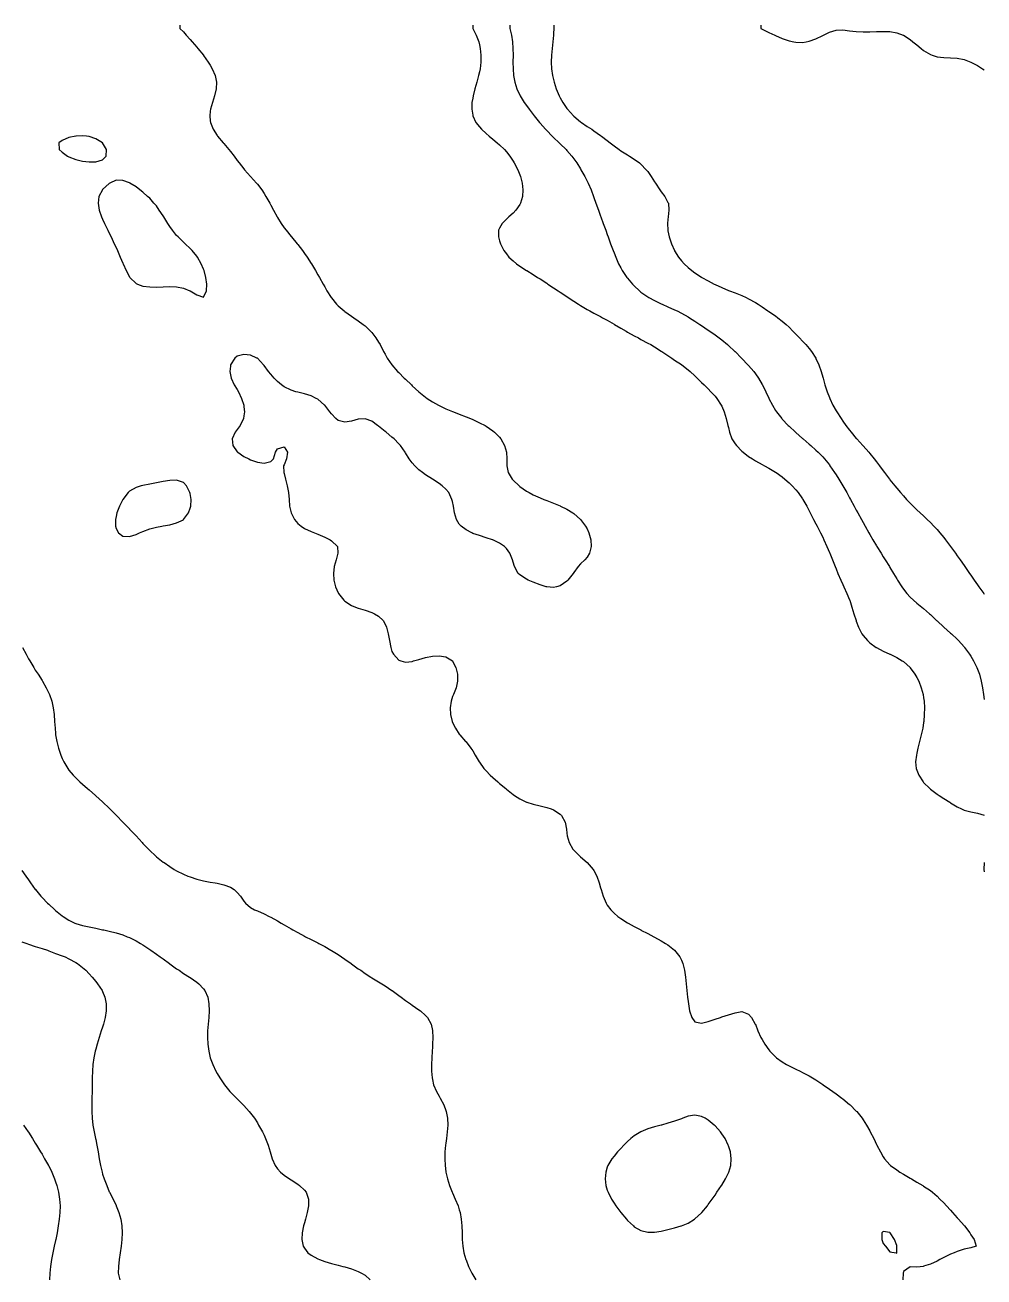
# Model space of a CAD drawing. Header units: inches. Extents: x 2679276 to 2679656, y 1246784 to 1247152.
# Drawn here: x 2679395.5 to 2679466.7, y 1247059 to 1247152 of the extents above; entities that cross this region are included whole.
import ezdxf

# ---------------------------------------------------------------- set-up
doc = ezdxf.new("R2010")
doc.units = ezdxf.units.IN
doc.header["$MEASUREMENT"] = 0
for name, color, linetype in [('436', 7, 'Continuous'), ('437', 7, 'Continuous'), ('438', 7, 'Continuous'), ('439', 7, 'Continuous'), ('440', 7, 'Continuous'), ('441', 7, 'Continuous'), ('442', 7, 'Continuous'), ('443', 7, 'Continuous'), ('444', 7, 'Continuous')]:
    doc.layers.add(name, color=color, linetype=linetype)

msp = doc.modelspace()

# ---------------------------------------------------------------- linework, layer by layer
at = {"layer": '436', "elevation": 436}
msp.add_lwpolyline([(2679450.144, 1247152), (2679450.144, 1247151.75), (2679450.25, 1247151.696), (2679450.75, 1247151.457), (2679451.207, 1247151.25), (2679451.25, 1247151.229), (2679451.75, 1247151.009), (2679452.25, 1247150.831), (2679452.615, 1247150.75), (2679452.75, 1247150.718), (2679453.25, 1247150.702), (2679453.522, 1247150.75), (2679453.75, 1247150.795), (2679454.25, 1247150.981), (2679454.75, 1247151.226), (2679454.812, 1247151.25), (2679455.25, 1247151.475), (2679455.75, 1247151.613), (2679456.25, 1247151.633), (2679456.75, 1247151.573), (2679457.25, 1247151.511), (2679457.75, 1247151.489), (2679458.25, 1247151.496), (2679458.75, 1247151.514), (2679459.25, 1247151.526), (2679459.75, 1247151.509), (2679460.25, 1247151.43), (2679460.727, 1247151.25), (2679460.75, 1247151.242), (2679461.25, 1247150.935), (2679461.452, 1247150.75), (2679461.75, 1247150.518), (2679462.061, 1247150.25), (2679462.25, 1247150.111), (2679462.75, 1247149.799), (2679462.883, 1247149.75), (2679463.25, 1247149.634), (2679463.75, 1247149.585), (2679464.25, 1247149.575), (2679464.75, 1247149.542), (2679465.25, 1247149.439), (2679465.75, 1247149.253), (2679465.756, 1247149.25), (2679466.25, 1247148.986), (2679466.613, 1247148.75), (2679466.75, 1247148.667)], dxfattribs=at)
at = {"layer": '437', "elevation": 437}
msp.add_lwpolyline([(2679434.768, 1247152), (2679434.768, 1247151.75), (2679434.75, 1247151.369), (2679434.745, 1247151.25), (2679434.7, 1247150.75), (2679434.646, 1247150.25), (2679434.603, 1247149.75), (2679434.585, 1247149.25), (2679434.609, 1247148.75), (2679434.679, 1247148.25), (2679434.75, 1247147.944), (2679434.795, 1247147.75), (2679434.959, 1247147.25), (2679435.171, 1247146.75), (2679435.25, 1247146.601), (2679435.446, 1247146.25), (2679435.75, 1247145.8), (2679435.787, 1247145.75), (2679436.231, 1247145.25), (2679436.25, 1247145.232), (2679436.75, 1247144.809), (2679436.833, 1247144.75), (2679437.25, 1247144.465), (2679437.59, 1247144.25), (2679437.75, 1247144.142), (2679438.25, 1247143.802), (2679438.324, 1247143.75), (2679438.75, 1247143.42), (2679438.966, 1247143.25), (2679439.25, 1247143.024), (2679439.625, 1247142.75), (2679439.75, 1247142.663), (2679440.25, 1247142.348), (2679440.409, 1247142.25), (2679440.75, 1247142.031), (2679441.138, 1247141.75), (2679441.25, 1247141.651), (2679441.645, 1247141.25), (2679441.75, 1247141.106), (2679442.008, 1247140.75), (2679442.25, 1247140.346), (2679442.319, 1247140.25), (2679442.656, 1247139.75), (2679442.75, 1247139.596), (2679443.032, 1247139.25), (2679443.25, 1247138.81), (2679443.284, 1247138.75), (2679443.331, 1247138.25), (2679443.272, 1247137.75), (2679443.25, 1247137.547), (2679443.224, 1247137.25), (2679443.243, 1247136.75), (2679443.25, 1247136.712), (2679443.342, 1247136.25), (2679443.506, 1247135.75), (2679443.73, 1247135.25), (2679443.75, 1247135.215), (2679444.04, 1247134.75), (2679444.25, 1247134.487), (2679444.458, 1247134.25), (2679444.75, 1247133.983), (2679445.031, 1247133.75), (2679445.25, 1247133.596), (2679445.75, 1247133.265), (2679445.775, 1247133.25), (2679446.25, 1247132.983), (2679446.68, 1247132.75), (2679446.75, 1247132.714), (2679447.25, 1247132.486), (2679447.75, 1247132.276), (2679447.817, 1247132.25), (2679448.25, 1247132.089), (2679448.75, 1247131.894), (2679449.068, 1247131.75), (2679449.25, 1247131.664), (2679449.75, 1247131.381), (2679449.949, 1247131.25), (2679450.25, 1247131.054), (2679450.687, 1247130.75), (2679450.75, 1247130.709), (2679451.25, 1247130.377), (2679451.423, 1247130.25), (2679451.75, 1247130.003), (2679452.038, 1247129.75), (2679452.25, 1247129.55), (2679452.541, 1247129.25), (2679452.75, 1247129.028), (2679453.016, 1247128.75), (2679453.25, 1247128.507), (2679453.496, 1247128.25), (2679453.75, 1247127.959), (2679453.916, 1247127.75), (2679454.232, 1247127.25), (2679454.25, 1247127.214), (2679454.459, 1247126.75), (2679454.628, 1247126.25), (2679454.75, 1247125.839), (2679454.775, 1247125.75), (2679454.918, 1247125.25), (2679455.079, 1247124.75), (2679455.25, 1247124.313), (2679455.274, 1247124.25), (2679455.508, 1247123.75), (2679455.75, 1247123.319), (2679455.79, 1247123.25), (2679456.114, 1247122.75), (2679456.25, 1247122.557), (2679456.475, 1247122.25), (2679456.75, 1247121.887), (2679456.863, 1247121.75), (2679457.25, 1247121.285), (2679457.283, 1247121.25), (2679457.73, 1247120.75), (2679457.75, 1247120.726), (2679458.173, 1247120.25), (2679458.25, 1247120.154), (2679458.586, 1247119.75), (2679458.75, 1247119.531), (2679458.97, 1247119.25), (2679459.25, 1247118.865), (2679459.339, 1247118.75), (2679459.716, 1247118.25), (2679459.75, 1247118.204), (2679460.115, 1247117.75), (2679460.25, 1247117.582), (2679460.535, 1247117.25), (2679460.75, 1247117.005), (2679460.985, 1247116.75), (2679461.25, 1247116.471), (2679461.469, 1247116.25), (2679461.75, 1247115.979), (2679461.992, 1247115.75), (2679462.25, 1247115.514), (2679462.525, 1247115.25), (2679462.75, 1247115.04), (2679463.02, 1247114.75), (2679463.25, 1247114.508), (2679463.462, 1247114.25), (2679463.75, 1247113.904), (2679463.868, 1247113.75), (2679464.249, 1247113.25), (2679464.25, 1247113.249), (2679464.612, 1247112.75), (2679464.75, 1247112.558), (2679464.967, 1247112.25), (2679465.25, 1247111.846), (2679465.317, 1247111.75), (2679465.665, 1247111.25), (2679465.75, 1247111.125), (2679466.013, 1247110.75), (2679466.25, 1247110.401), (2679466.359, 1247110.25), (2679466.711, 1247109.75), (2679466.75, 1247109.696)], dxfattribs=at)
at = {"layer": '438', "elevation": 438}
msp.add_lwpolyline([(2679431.508, 1247152), (2679431.508, 1247151.75), (2679431.642, 1247151.25), (2679431.714, 1247150.75), (2679431.74, 1247150.25), (2679431.742, 1247149.75), (2679431.74, 1247149.25), (2679431.75, 1247148.754), (2679431.75, 1247148.75), (2679431.791, 1247148.25), (2679431.878, 1247147.75), (2679432.029, 1247147.25), (2679432.25, 1247146.786), (2679432.267, 1247146.75), (2679432.58, 1247146.25), (2679432.75, 1247146.023), (2679432.939, 1247145.75), (2679433.25, 1247145.349), (2679433.321, 1247145.25), (2679433.718, 1247144.75), (2679433.75, 1247144.713), (2679434.155, 1247144.25), (2679434.25, 1247144.15), (2679434.651, 1247143.75), (2679434.75, 1247143.653), (2679435.183, 1247143.25), (2679435.25, 1247143.182), (2679435.684, 1247142.75), (2679435.75, 1247142.672), (2679436.11, 1247142.25), (2679436.25, 1247142.053), (2679436.472, 1247141.75), (2679436.75, 1247141.31), (2679436.79, 1247141.25), (2679437.076, 1247140.75), (2679437.25, 1247140.401), (2679437.328, 1247140.25), (2679437.543, 1247139.75), (2679437.729, 1247139.25), (2679437.75, 1247139.19), (2679437.905, 1247138.75), (2679438.082, 1247138.25), (2679438.25, 1247137.787), (2679438.263, 1247137.75), (2679438.445, 1247137.25), (2679438.629, 1247136.75), (2679438.75, 1247136.422), (2679438.813, 1247136.25), (2679438.996, 1247135.75), (2679439.183, 1247135.25), (2679439.25, 1247135.076), (2679439.376, 1247134.75), (2679439.592, 1247134.25), (2679439.75, 1247133.953), (2679439.858, 1247133.75), (2679440.192, 1247133.25), (2679440.25, 1247133.181), (2679440.611, 1247132.75), (2679440.75, 1247132.612), (2679441.137, 1247132.25), (2679441.25, 1247132.16), (2679441.75, 1247131.808), (2679441.843, 1247131.75), (2679442.25, 1247131.532), (2679442.75, 1247131.29), (2679442.835, 1247131.25), (2679443.25, 1247131.07), (2679443.75, 1247130.841), (2679443.934, 1247130.75), (2679444.25, 1247130.591), (2679444.75, 1247130.311), (2679444.851, 1247130.25), (2679445.25, 1247129.999), (2679445.625, 1247129.75), (2679445.75, 1247129.667), (2679446.25, 1247129.326), (2679446.36, 1247129.25), (2679446.75, 1247128.979), (2679447.061, 1247128.75), (2679447.25, 1247128.606), (2679447.685, 1247128.25), (2679447.75, 1247128.193), (2679448.232, 1247127.75), (2679448.25, 1247127.733), (2679448.73, 1247127.25), (2679448.75, 1247127.229), (2679449.199, 1247126.75), (2679449.25, 1247126.69), (2679449.625, 1247126.25), (2679449.75, 1247126.079), (2679449.985, 1247125.75), (2679450.25, 1247125.298), (2679450.278, 1247125.25), (2679450.532, 1247124.75), (2679450.75, 1247124.259), (2679450.755, 1247124.25), (2679451.012, 1247123.75), (2679451.25, 1247123.343), (2679451.311, 1247123.25), (2679451.707, 1247122.75), (2679451.75, 1247122.704), (2679452.19, 1247122.25), (2679452.25, 1247122.193), (2679452.722, 1247121.75), (2679452.75, 1247121.725), (2679453.25, 1247121.285), (2679453.289, 1247121.25), (2679453.75, 1247120.859), (2679453.872, 1247120.75), (2679454.25, 1247120.415), (2679454.418, 1247120.25), (2679454.75, 1247119.913), (2679454.891, 1247119.75), (2679455.25, 1247119.308), (2679455.293, 1247119.25), (2679455.638, 1247118.75), (2679455.75, 1247118.575), (2679455.951, 1247118.25), (2679456.246, 1247117.75), (2679456.25, 1247117.743), (2679456.532, 1247117.25), (2679456.75, 1247116.858), (2679456.811, 1247116.75), (2679457.086, 1247116.25), (2679457.25, 1247115.945), (2679457.356, 1247115.75), (2679457.625, 1247115.25), (2679457.75, 1247115.018), (2679457.899, 1247114.75), (2679458.18, 1247114.25), (2679458.25, 1247114.126), (2679458.475, 1247113.75), (2679458.75, 1247113.287), (2679458.774, 1247113.25), (2679459.088, 1247112.75), (2679459.25, 1247112.484), (2679459.403, 1247112.25), (2679459.71, 1247111.75), (2679459.75, 1247111.681), (2679460.019, 1247111.25), (2679460.25, 1247110.85), (2679460.315, 1247110.75), (2679460.632, 1247110.25), (2679460.75, 1247110.07), (2679461.012, 1247109.75), (2679461.25, 1247109.481), (2679461.506, 1247109.25), (2679461.75, 1247109.042), (2679462.113, 1247108.75), (2679462.25, 1247108.638), (2679462.689, 1247108.25), (2679462.75, 1247108.194), (2679463.208, 1247107.75), (2679463.25, 1247107.71), (2679463.745, 1247107.25), (2679463.75, 1247107.246), (2679464.25, 1247106.813), (2679464.317, 1247106.75), (2679464.75, 1247106.351), (2679464.845, 1247106.25), (2679465.25, 1247105.797), (2679465.288, 1247105.75), (2679465.652, 1247105.25), (2679465.75, 1247105.096), (2679465.955, 1247104.75), (2679466.202, 1247104.25), (2679466.25, 1247104.128), (2679466.393, 1247103.75), (2679466.536, 1247103.25), (2679466.633, 1247102.75), (2679466.698, 1247102.25), (2679466.75, 1247101.866)], dxfattribs=at)
at = {"layer": '439', "elevation": 439}
for points in [[(2679428.75, 1247152), (2679428.75, 1247151.75), (2679428.75, 1247151.75), (2679429.003, 1247151.25), (2679429.193, 1247150.75), (2679429.25, 1247150.519), (2679429.309, 1247150.25), (2679429.358, 1247149.75), (2679429.353, 1247149.25), (2679429.295, 1247148.75), (2679429.25, 1247148.522), (2679429.186, 1247148.25), (2679429.043, 1247147.75), (2679428.896, 1247147.25), (2679428.775, 1247146.75), (2679428.75, 1247146.574), (2679428.691, 1247146.25), (2679428.672, 1247145.75), (2679428.75, 1247145.299), (2679428.759, 1247145.25), (2679428.987, 1247144.75), (2679429.25, 1247144.432), (2679429.406, 1247144.25), (2679429.75, 1247143.939), (2679429.966, 1247143.75), (2679430.25, 1247143.521), (2679430.574, 1247143.25), (2679430.75, 1247143.096), (2679431.098, 1247142.75), (2679431.25, 1247142.578), (2679431.506, 1247142.25), (2679431.75, 1247141.888), (2679431.837, 1247141.75), (2679432.097, 1247141.25), (2679432.25, 1247140.872), (2679432.298, 1247140.75), (2679432.423, 1247140.25), (2679432.48, 1247139.75), (2679432.45, 1247139.25), (2679432.301, 1247138.75), (2679432.25, 1247138.654), (2679431.958, 1247138.25), (2679431.75, 1247138.027), (2679431.439, 1247137.75), (2679431.25, 1247137.564), (2679430.934, 1247137.25), (2679430.75, 1247136.911), (2679430.673, 1247136.75), (2679430.661, 1247136.25), (2679430.75, 1247135.964), (2679430.804, 1247135.75), (2679431.053, 1247135.25), (2679431.25, 1247135), (2679431.439, 1247134.75), (2679431.75, 1247134.473), (2679432.009, 1247134.25), (2679432.25, 1247134.085), (2679432.75, 1247133.757), (2679432.761, 1247133.75), (2679433.25, 1247133.454), (2679433.573, 1247133.25), (2679433.75, 1247133.139), (2679434.25, 1247132.811), (2679434.338, 1247132.75), (2679434.75, 1247132.481), (2679435.091, 1247132.25), (2679435.25, 1247132.149), (2679435.75, 1247131.816), (2679435.846, 1247131.75), (2679436.25, 1247131.48), (2679436.609, 1247131.25), (2679436.75, 1247131.158), (2679437.25, 1247130.864), (2679437.462, 1247130.75), (2679437.75, 1247130.593), (2679438.25, 1247130.332), (2679438.4, 1247130.25), (2679438.75, 1247130.056), (2679439.25, 1247129.772), (2679439.288, 1247129.75), (2679439.75, 1247129.468), (2679440.145, 1247129.25), (2679440.25, 1247129.185), (2679440.75, 1247128.901), (2679441.061, 1247128.75), (2679441.25, 1247128.637), (2679441.75, 1247128.367), (2679441.979, 1247128.25), (2679442.25, 1247128.075), (2679442.75, 1247127.774), (2679442.79, 1247127.75), (2679443.25, 1247127.429), (2679443.547, 1247127.25), (2679443.75, 1247127.103), (2679444.25, 1247126.781), (2679444.297, 1247126.75), (2679444.75, 1247126.383), (2679444.909, 1247126.25), (2679445.25, 1247125.927), (2679445.431, 1247125.75), (2679445.75, 1247125.441), (2679445.941, 1247125.25), (2679446.25, 1247124.961), (2679446.45, 1247124.75), (2679446.75, 1247124.43), (2679446.885, 1247124.25), (2679447.212, 1247123.75), (2679447.25, 1247123.676), (2679447.424, 1247123.25), (2679447.583, 1247122.75), (2679447.714, 1247122.25), (2679447.75, 1247122.093), (2679447.832, 1247121.75), (2679448.003, 1247121.25), (2679448.25, 1247120.872), (2679448.337, 1247120.75), (2679448.75, 1247120.342), (2679448.846, 1247120.25), (2679449.25, 1247119.94), (2679449.527, 1247119.75), (2679449.75, 1247119.623), (2679450.25, 1247119.351), (2679450.431, 1247119.25), (2679450.75, 1247119.079), (2679451.25, 1247118.782), (2679451.296, 1247118.75), (2679451.75, 1247118.412), (2679451.948, 1247118.25), (2679452.25, 1247117.984), (2679452.488, 1247117.75), (2679452.75, 1247117.467), (2679452.927, 1247117.25), (2679453.25, 1247116.801), (2679453.283, 1247116.75), (2679453.561, 1247116.25), (2679453.75, 1247115.904), (2679453.828, 1247115.75), (2679454.08, 1247115.25), (2679454.25, 1247114.934), (2679454.34, 1247114.75), (2679454.587, 1247114.25), (2679454.75, 1247113.931), (2679454.83, 1247113.75), (2679455.048, 1247113.25), (2679455.25, 1247112.81), (2679455.274, 1247112.75), (2679455.468, 1247112.25), (2679455.681, 1247111.75), (2679455.75, 1247111.591), (2679455.885, 1247111.25), (2679456.1, 1247110.75), (2679456.25, 1247110.434), (2679456.327, 1247110.25), (2679456.537, 1247109.75), (2679456.75, 1247109.277), (2679456.76, 1247109.25), (2679456.914, 1247108.75), (2679457.064, 1247108.25), (2679457.23, 1247107.75), (2679457.25, 1247107.694), (2679457.399, 1247107.25), (2679457.666, 1247106.75), (2679457.75, 1247106.637), (2679458.072, 1247106.25), (2679458.25, 1247106.091), (2679458.73, 1247105.75), (2679458.75, 1247105.738), (2679459.25, 1247105.469), (2679459.75, 1247105.253), (2679459.756, 1247105.25), (2679460.25, 1247104.997), (2679460.663, 1247104.75), (2679460.75, 1247104.693), (2679461.242, 1247104.25), (2679461.25, 1247104.241), (2679461.607, 1247103.75), (2679461.75, 1247103.513), (2679461.882, 1247103.25), (2679462.073, 1247102.75), (2679462.21, 1247102.25), (2679462.25, 1247102.002), (2679462.284, 1247101.75), (2679462.31, 1247101.25), (2679462.301, 1247100.75), (2679462.261, 1247100.25), (2679462.25, 1247100.163), (2679462.182, 1247099.75), (2679462.074, 1247099.25), (2679461.95, 1247098.75), (2679461.824, 1247098.25), (2679461.75, 1247097.891), (2679461.714, 1247097.75), (2679461.656, 1247097.25), (2679461.705, 1247096.75), (2679461.75, 1247096.622), (2679461.887, 1247096.25), (2679462.214, 1247095.75), (2679462.25, 1247095.707), (2679462.707, 1247095.25), (2679462.75, 1247095.211), (2679463.25, 1247094.837), (2679463.4, 1247094.75), (2679463.75, 1247094.511), (2679464.188, 1247094.25), (2679464.25, 1247094.203), (2679464.75, 1247093.892), (2679465.075, 1247093.75), (2679465.25, 1247093.658), (2679465.75, 1247093.52), (2679466.25, 1247093.432), (2679466.75, 1247093.291)], [(2679466.747, 1247089.75), (2679466.725, 1247089.25), (2679466.75, 1247089.071)]]:
    msp.add_lwpolyline(points, dxfattribs=at)
at = {"layer": '440', "elevation": 440}
for points in [[(2679406.991, 1247152), (2679406.991, 1247151.75), (2679407.25, 1247151.49), (2679407.471, 1247151.25), (2679407.75, 1247150.937), (2679407.911, 1247150.75), (2679408.25, 1247150.35), (2679408.332, 1247150.25), (2679408.736, 1247149.75), (2679408.75, 1247149.732), (2679409.102, 1247149.25), (2679409.25, 1247149.022), (2679409.403, 1247148.75), (2679409.61, 1247148.25), (2679409.708, 1247147.75), (2679409.691, 1247147.25), (2679409.572, 1247146.75), (2679409.407, 1247146.25), (2679409.27, 1247145.75), (2679409.25, 1247145.591), (2679409.206, 1247145.25), (2679409.25, 1247144.87), (2679409.263, 1247144.75), (2679409.456, 1247144.25), (2679409.75, 1247143.798), (2679409.783, 1247143.75), (2679410.204, 1247143.25), (2679410.25, 1247143.197), (2679410.633, 1247142.75), (2679410.75, 1247142.604), (2679411.021, 1247142.25), (2679411.25, 1247141.942), (2679411.399, 1247141.75), (2679411.75, 1247141.31), (2679411.804, 1247141.25), (2679412.25, 1247140.751), (2679412.251, 1247140.75), (2679412.695, 1247140.25), (2679412.75, 1247140.183), (2679413.07, 1247139.75), (2679413.25, 1247139.486), (2679413.385, 1247139.25), (2679413.666, 1247138.75), (2679413.75, 1247138.609), (2679413.938, 1247138.25), (2679414.224, 1247137.75), (2679414.25, 1247137.708), (2679414.525, 1247137.25), (2679414.75, 1247136.934), (2679414.879, 1247136.75), (2679415.25, 1247136.291), (2679415.283, 1247136.25), (2679415.696, 1247135.75), (2679415.75, 1247135.684), (2679416.09, 1247135.25), (2679416.25, 1247135.029), (2679416.448, 1247134.75), (2679416.75, 1247134.288), (2679416.775, 1247134.25), (2679417.073, 1247133.75), (2679417.25, 1247133.439), (2679417.36, 1247133.25), (2679417.634, 1247132.75), (2679417.75, 1247132.533), (2679417.913, 1247132.25), (2679418.23, 1247131.75), (2679418.25, 1247131.721), (2679418.627, 1247131.25), (2679418.75, 1247131.12), (2679419.186, 1247130.75), (2679419.25, 1247130.7), (2679419.75, 1247130.357), (2679419.914, 1247130.25), (2679420.25, 1247130.018), (2679420.618, 1247129.75), (2679420.75, 1247129.641), (2679421.162, 1247129.25), (2679421.25, 1247129.149), (2679421.553, 1247128.75), (2679421.75, 1247128.444), (2679421.864, 1247128.25), (2679422.131, 1247127.75), (2679422.25, 1247127.534), (2679422.403, 1247127.25), (2679422.743, 1247126.75), (2679422.75, 1247126.742), (2679423.164, 1247126.25), (2679423.25, 1247126.168), (2679423.665, 1247125.75), (2679423.75, 1247125.673), (2679424.193, 1247125.25), (2679424.25, 1247125.199), (2679424.745, 1247124.75), (2679424.75, 1247124.746), (2679425.25, 1247124.34), (2679425.375, 1247124.25), (2679425.75, 1247123.998), (2679426.204, 1247123.75), (2679426.25, 1247123.725), (2679426.75, 1247123.482), (2679427.25, 1247123.281), (2679427.332, 1247123.25), (2679427.75, 1247123.074), (2679428.25, 1247122.88), (2679428.595, 1247122.75), (2679428.75, 1247122.679), (2679429.25, 1247122.449), (2679429.662, 1247122.25), (2679429.75, 1247122.197), (2679430.25, 1247121.854), (2679430.379, 1247121.75), (2679430.75, 1247121.365), (2679430.847, 1247121.25), (2679431.12, 1247120.75), (2679431.25, 1247120.255), (2679431.251, 1247120.25), (2679431.28, 1247119.75), (2679431.289, 1247119.25), (2679431.393, 1247118.75), (2679431.688, 1247118.25), (2679431.75, 1247118.18), (2679432.2, 1247117.75), (2679432.25, 1247117.708), (2679432.75, 1247117.359), (2679432.954, 1247117.25), (2679433.25, 1247117.08), (2679433.75, 1247116.858), (2679434.026, 1247116.75), (2679434.25, 1247116.656), (2679434.75, 1247116.458), (2679435.25, 1247116.26), (2679435.27, 1247116.25), (2679435.75, 1247116.01), (2679436.176, 1247115.75), (2679436.25, 1247115.7), (2679436.75, 1247115.264), (2679436.763, 1247115.25), (2679437.135, 1247114.75), (2679437.25, 1247114.549), (2679437.385, 1247114.25), (2679437.523, 1247113.75), (2679437.555, 1247113.25), (2679437.434, 1247112.75), (2679437.25, 1247112.457), (2679437.071, 1247112.25), (2679436.75, 1247111.947), (2679436.583, 1247111.75), (2679436.25, 1247111.323), (2679436.204, 1247111.25), (2679435.819, 1247110.75), (2679435.75, 1247110.682), (2679435.25, 1247110.325), (2679434.978, 1247110.25), (2679434.75, 1247110.199), (2679434.25, 1247110.24), (2679434.21, 1247110.25), (2679433.75, 1247110.39), (2679433.25, 1247110.593), (2679432.866, 1247110.75), (2679432.75, 1247110.819), (2679432.25, 1247111.131), (2679432.127, 1247111.25), (2679431.865, 1247111.75), (2679431.75, 1247112.083), (2679431.707, 1247112.25), (2679431.514, 1247112.75), (2679431.25, 1247113.098), (2679431.122, 1247113.25), (2679430.75, 1247113.498), (2679430.25, 1247113.737), (2679430.216, 1247113.75), (2679429.75, 1247113.902), (2679429.25, 1247114.053), (2679428.75, 1247114.22), (2679428.679, 1247114.25), (2679428.25, 1247114.473), (2679427.879, 1247114.75), (2679427.75, 1247114.918), (2679427.548, 1247115.25), (2679427.404, 1247115.75), (2679427.319, 1247116.25), (2679427.25, 1247116.58), (2679427.209, 1247116.75), (2679426.964, 1247117.25), (2679426.75, 1247117.496), (2679426.48, 1247117.75), (2679426.25, 1247117.922), (2679425.762, 1247118.25), (2679425.75, 1247118.257), (2679425.25, 1247118.579), (2679425.006, 1247118.75), (2679424.75, 1247118.952), (2679424.436, 1247119.25), (2679424.25, 1247119.463), (2679424.039, 1247119.75), (2679423.75, 1247120.199), (2679423.72, 1247120.25), (2679423.373, 1247120.75), (2679423.25, 1247120.885), (2679422.903, 1247121.25), (2679422.75, 1247121.378), (2679422.307, 1247121.75), (2679422.25, 1247121.797), (2679421.75, 1247122.198), (2679421.673, 1247122.25), (2679421.25, 1247122.563), (2679420.75, 1247122.741), (2679420.25, 1247122.703), (2679419.75, 1247122.573), (2679419.25, 1247122.491), (2679418.75, 1247122.614), (2679418.584, 1247122.75), (2679418.25, 1247123.094), (2679418.137, 1247123.25), (2679417.75, 1247123.742), (2679417.743, 1247123.75), (2679417.25, 1247124.186), (2679417.129, 1247124.25), (2679416.75, 1247124.443), (2679416.25, 1247124.591), (2679415.75, 1247124.709), (2679415.595, 1247124.75), (2679415.25, 1247124.866), (2679414.75, 1247125.11), (2679414.542, 1247125.25), (2679414.25, 1247125.503), (2679413.994, 1247125.75), (2679413.75, 1247126.052), (2679413.576, 1247126.25), (2679413.25, 1247126.706), (2679413.207, 1247126.75), (2679412.75, 1247127.232), (2679412.718, 1247127.25), (2679412.25, 1247127.47), (2679411.75, 1247127.521), (2679411.25, 1247127.389), (2679411.068, 1247127.25), (2679410.765, 1247126.75), (2679410.75, 1247126.641), (2679410.71, 1247126.25), (2679410.75, 1247126.007), (2679410.797, 1247125.75), (2679411.026, 1247125.25), (2679411.25, 1247124.918), (2679411.336, 1247124.75), (2679411.579, 1247124.25), (2679411.736, 1247123.75), (2679411.75, 1247123.634), (2679411.791, 1247123.25), (2679411.75, 1247122.961), (2679411.716, 1247122.75), (2679411.473, 1247122.25), (2679411.25, 1247121.941), (2679411.108, 1247121.75), (2679410.875, 1247121.25), (2679410.935, 1247120.75), (2679411.25, 1247120.289), (2679411.289, 1247120.25), (2679411.75, 1247119.935), (2679412.105, 1247119.75), (2679412.25, 1247119.681), (2679412.75, 1247119.518), (2679413.25, 1247119.437), (2679413.75, 1247119.562), (2679413.958, 1247119.75), (2679414.095, 1247120.25), (2679414.25, 1247120.496), (2679414.75, 1247120.665), (2679414.986, 1247120.25), (2679414.91, 1247119.75), (2679414.75, 1247119.307), (2679414.696, 1247119.25), (2679414.711, 1247118.75), (2679414.75, 1247118.665), (2679414.842, 1247118.25), (2679414.963, 1247117.75), (2679415.05, 1247117.25), (2679415.1, 1247116.75), (2679415.147, 1247116.25), (2679415.249, 1247115.75), (2679415.25, 1247115.747), (2679415.497, 1247115.25), (2679415.75, 1247114.965), (2679415.996, 1247114.75), (2679416.25, 1247114.594), (2679416.75, 1247114.356), (2679417.006, 1247114.25), (2679417.25, 1247114.153), (2679417.75, 1247113.94), (2679418.153, 1247113.75), (2679418.25, 1247113.677), (2679418.712, 1247113.25), (2679418.739, 1247112.75), (2679418.597, 1247112.25), (2679418.463, 1247111.75), (2679418.399, 1247111.25), (2679418.433, 1247110.75), (2679418.563, 1247110.25), (2679418.75, 1247109.798), (2679418.779, 1247109.75), (2679419.18, 1247109.25), (2679419.25, 1247109.178), (2679419.75, 1247108.866), (2679420.041, 1247108.75), (2679420.25, 1247108.666), (2679420.75, 1247108.512), (2679421.25, 1247108.337), (2679421.446, 1247108.25), (2679421.75, 1247108.07), (2679422.085, 1247107.75), (2679422.25, 1247107.473), (2679422.348, 1247107.25), (2679422.477, 1247106.75), (2679422.559, 1247106.25), (2679422.656, 1247105.75), (2679422.75, 1247105.451), (2679422.853, 1247105.25), (2679423.25, 1247104.806), (2679423.414, 1247104.75), (2679423.75, 1247104.654), (2679424.25, 1247104.707), (2679424.36, 1247104.75), (2679424.75, 1247104.86), (2679425.25, 1247105.003), (2679425.75, 1247105.104), (2679426.25, 1247105.132), (2679426.75, 1247105.043), (2679427.238, 1247104.75), (2679427.25, 1247104.737), (2679427.498, 1247104.25), (2679427.612, 1247103.75), (2679427.617, 1247103.25), (2679427.508, 1247102.75), (2679427.314, 1247102.25), (2679427.25, 1247102.093), (2679427.139, 1247101.75), (2679427.074, 1247101.25), (2679427.109, 1247100.75), (2679427.222, 1247100.25), (2679427.25, 1247100.175), (2679427.468, 1247099.75), (2679427.75, 1247099.31), (2679427.796, 1247099.25), (2679428.222, 1247098.75), (2679428.25, 1247098.718), (2679428.61, 1247098.25), (2679428.75, 1247098.052), (2679428.924, 1247097.75), (2679429.224, 1247097.25), (2679429.25, 1247097.217), (2679429.587, 1247096.75), (2679429.75, 1247096.575), (2679430.054, 1247096.25), (2679430.25, 1247096.07), (2679430.606, 1247095.75), (2679430.75, 1247095.627), (2679431.205, 1247095.25), (2679431.25, 1247095.213), (2679431.75, 1247094.825), (2679431.859, 1247094.75), (2679432.25, 1247094.503), (2679432.75, 1247094.257), (2679432.771, 1247094.25), (2679433.25, 1247094.092), (2679433.75, 1247093.973), (2679434.25, 1247093.855), (2679434.586, 1247093.75), (2679434.75, 1247093.683), (2679435.25, 1247093.352), (2679435.353, 1247093.25), (2679435.618, 1247092.75), (2679435.709, 1247092.25), (2679435.75, 1247091.935), (2679435.772, 1247091.75), (2679435.903, 1247091.25), (2679436.187, 1247090.75), (2679436.25, 1247090.681), (2679436.681, 1247090.25), (2679436.75, 1247090.191), (2679437.25, 1247089.762), (2679437.263, 1247089.75), (2679437.705, 1247089.25), (2679437.75, 1247089.174), (2679437.98, 1247088.75), (2679438.151, 1247088.25), (2679438.25, 1247087.891), (2679438.292, 1247087.75), (2679438.447, 1247087.25), (2679438.658, 1247086.75), (2679438.75, 1247086.598), (2679439.001, 1247086.25), (2679439.25, 1247086), (2679439.54, 1247085.75), (2679439.75, 1247085.603), (2679440.25, 1247085.284), (2679440.308, 1247085.25), (2679440.75, 1247085.006), (2679441.232, 1247084.75), (2679441.25, 1247084.741), (2679441.75, 1247084.482), (2679442.198, 1247084.25), (2679442.25, 1247084.222), (2679442.75, 1247083.944), (2679443.08, 1247083.75), (2679443.25, 1247083.635), (2679443.746, 1247083.25), (2679443.75, 1247083.245), (2679444.137, 1247082.75), (2679444.25, 1247082.515), (2679444.355, 1247082.25), (2679444.481, 1247081.75), (2679444.559, 1247081.25), (2679444.617, 1247080.75), (2679444.668, 1247080.25), (2679444.718, 1247079.75), (2679444.75, 1247079.435), (2679444.776, 1247079.25), (2679444.863, 1247078.75), (2679445.025, 1247078.25), (2679445.25, 1247077.922), (2679445.75, 1247077.834), (2679446.25, 1247077.957), (2679446.75, 1247078.118), (2679447.148, 1247078.25), (2679447.25, 1247078.283), (2679447.75, 1247078.45), (2679448.25, 1247078.602), (2679448.75, 1247078.678), (2679449.25, 1247078.503), (2679449.468, 1247078.25), (2679449.745, 1247077.75), (2679449.75, 1247077.739), (2679449.93, 1247077.25), (2679450.157, 1247076.75), (2679450.25, 1247076.597), (2679450.452, 1247076.25), (2679450.75, 1247075.843), (2679450.825, 1247075.75), (2679451.25, 1247075.318), (2679451.328, 1247075.25), (2679451.75, 1247074.946), (2679452.069, 1247074.75), (2679452.25, 1247074.653), (2679452.75, 1247074.409), (2679453.072, 1247074.25), (2679453.25, 1247074.165), (2679453.75, 1247073.902), (2679454.005, 1247073.75), (2679454.25, 1247073.601), (2679454.75, 1247073.275), (2679454.787, 1247073.25), (2679455.25, 1247072.925), (2679455.502, 1247072.75), (2679455.75, 1247072.568), (2679456.184, 1247072.25), (2679456.25, 1247072.198), (2679456.75, 1247071.785), (2679456.79, 1247071.75), (2679457.25, 1247071.287), (2679457.284, 1247071.25), (2679457.679, 1247070.75), (2679457.75, 1247070.645), (2679458.008, 1247070.25), (2679458.25, 1247069.814), (2679458.286, 1247069.75), (2679458.54, 1247069.25), (2679458.75, 1247068.801), (2679458.775, 1247068.75), (2679459.037, 1247068.25), (2679459.25, 1247067.893), (2679459.35, 1247067.75), (2679459.75, 1247067.299), (2679459.8, 1247067.25), (2679460.25, 1247066.915), (2679460.489, 1247066.75), (2679460.75, 1247066.597), (2679461.25, 1247066.308), (2679461.347, 1247066.25), (2679461.75, 1247066.017), (2679462.198, 1247065.75), (2679462.25, 1247065.718), (2679462.75, 1247065.382), (2679462.916, 1247065.25), (2679463.25, 1247064.966), (2679463.466, 1247064.75), (2679463.75, 1247064.461), (2679463.942, 1247064.25), (2679464.25, 1247063.914), (2679464.4, 1247063.75), (2679464.75, 1247063.353), (2679464.847, 1247063.25), (2679465.25, 1247062.778), (2679465.276, 1247062.75), (2679465.673, 1247062.25), (2679465.75, 1247062.101), (2679466.003, 1247061.75), (2679466.145, 1247061.25), (2679465.75, 1247061.125), (2679465.25, 1247061.023), (2679464.75, 1247060.863), (2679464.525, 1247060.75), (2679464.25, 1247060.653), (2679463.75, 1247060.411), (2679463.459, 1247060.25), (2679463.25, 1247060.133), (2679462.75, 1247059.901), (2679462.25, 1247059.752), (2679462.23, 1247059.75), (2679461.75, 1247059.699), (2679461.25, 1247059.701), (2679460.75, 1247059.375), (2679460.732, 1247059.25), (2679460.701, 1247058.75)], [(2679401.25, 1247141.979), (2679401.517, 1247142.25), (2679401.545, 1247142.75), (2679401.252, 1247143.25), (2679401.25, 1247143.252), (2679400.75, 1247143.554), (2679400.25, 1247143.727), (2679400.043, 1247143.75), (2679399.75, 1247143.771), (2679399.284, 1247143.75), (2679399.25, 1247143.748), (2679398.75, 1247143.635), (2679398.25, 1247143.422), (2679397.995, 1247143.25), (2679398.027, 1247142.75), (2679398.25, 1247142.557), (2679398.641, 1247142.25), (2679398.75, 1247142.194), (2679399.25, 1247142.006), (2679399.75, 1247141.888), (2679400.25, 1247141.831), (2679400.75, 1247141.841), (2679401.25, 1247141.979)], [(2679408.75, 1247131.773), (2679408.971, 1247132.25), (2679408.997, 1247132.75), (2679408.928, 1247133.25), (2679408.797, 1247133.75), (2679408.75, 1247133.865), (2679408.578, 1247134.25), (2679408.299, 1247134.75), (2679408.25, 1247134.812), (2679407.897, 1247135.25), (2679407.75, 1247135.389), (2679407.378, 1247135.75), (2679407.25, 1247135.86), (2679406.856, 1247136.25), (2679406.75, 1247136.36), (2679406.437, 1247136.75), (2679406.25, 1247137.022), (2679406.101, 1247137.25), (2679405.798, 1247137.75), (2679405.75, 1247137.831), (2679405.458, 1247138.25), (2679405.25, 1247138.555), (2679405.066, 1247138.75), (2679404.75, 1247139.125), (2679404.595, 1247139.25), (2679404.25, 1247139.589), (2679404.02, 1247139.75), (2679403.75, 1247139.976), (2679403.283, 1247140.25), (2679403.25, 1247140.273), (2679402.75, 1247140.454), (2679402.25, 1247140.461), (2679401.798, 1247140.25), (2679401.75, 1247140.23), (2679401.25, 1247139.779), (2679401.231, 1247139.75), (2679400.978, 1247139.25), (2679400.911, 1247138.75), (2679401, 1247138.25), (2679401.173, 1247137.75), (2679401.25, 1247137.573), (2679401.403, 1247137.25), (2679401.643, 1247136.75), (2679401.75, 1247136.526), (2679401.881, 1247136.25), (2679402.116, 1247135.75), (2679402.25, 1247135.456), (2679402.345, 1247135.25), (2679402.561, 1247134.75), (2679402.75, 1247134.294), (2679402.77, 1247134.25), (2679402.991, 1247133.75), (2679403.25, 1247133.283), (2679403.274, 1247133.25), (2679403.75, 1247132.795), (2679403.841, 1247132.75), (2679404.25, 1247132.602), (2679404.75, 1247132.532), (2679405.25, 1247132.523), (2679405.75, 1247132.541), (2679406.25, 1247132.557), (2679406.75, 1247132.542), (2679407.25, 1247132.448), (2679407.73, 1247132.25), (2679407.75, 1247132.239), (2679408.25, 1247131.956), (2679408.75, 1247131.773)], [(2679403.75, 1247114.149), (2679403.992, 1247114.25), (2679404.25, 1247114.361), (2679404.75, 1247114.557), (2679405.25, 1247114.687), (2679405.646, 1247114.75), (2679405.75, 1247114.771), (2679406.25, 1247114.865), (2679406.75, 1247114.998), (2679407.25, 1247115.239), (2679407.266, 1247115.25), (2679407.642, 1247115.75), (2679407.75, 1247116.09), (2679407.796, 1247116.25), (2679407.819, 1247116.75), (2679407.75, 1247117.185), (2679407.737, 1247117.25), (2679407.486, 1247117.75), (2679407.25, 1247117.996), (2679406.75, 1247118.179), (2679406.25, 1247118.162), (2679405.75, 1247118.072), (2679405.25, 1247117.966), (2679404.75, 1247117.875), (2679404.25, 1247117.786), (2679404.121, 1247117.75), (2679403.75, 1247117.636), (2679403.25, 1247117.348), (2679403.154, 1247117.25), (2679402.75, 1247116.75), (2679402.75, 1247116.75), (2679402.509, 1247116.25), (2679402.318, 1247115.75), (2679402.25, 1247115.465), (2679402.204, 1247115.25), (2679402.203, 1247114.75), (2679402.25, 1247114.589), (2679402.433, 1247114.25), (2679402.75, 1247114.018), (2679403.25, 1247113.997), (2679403.75, 1247114.149)], [(2679443.75, 1247062.606), (2679444.236, 1247062.75), (2679444.25, 1247062.755), (2679444.75, 1247062.967), (2679445.223, 1247063.25), (2679445.25, 1247063.269), (2679445.75, 1247063.728), (2679445.77, 1247063.75), (2679446.181, 1247064.25), (2679446.25, 1247064.341), (2679446.545, 1247064.75), (2679446.75, 1247065.041), (2679446.896, 1247065.25), (2679447.233, 1247065.75), (2679447.25, 1247065.779), (2679447.538, 1247066.25), (2679447.75, 1247066.703), (2679447.773, 1247066.75), (2679447.918, 1247067.25), (2679447.954, 1247067.75), (2679447.893, 1247068.25), (2679447.75, 1247068.709), (2679447.738, 1247068.75), (2679447.498, 1247069.25), (2679447.25, 1247069.608), (2679447.151, 1247069.75), (2679446.75, 1247070.198), (2679446.698, 1247070.25), (2679446.25, 1247070.623), (2679446.024, 1247070.75), (2679445.75, 1247070.887), (2679445.25, 1247070.979), (2679444.75, 1247070.902), (2679444.35, 1247070.75), (2679444.25, 1247070.721), (2679443.75, 1247070.545), (2679443.25, 1247070.384), (2679442.779, 1247070.25), (2679442.75, 1247070.243), (2679442.25, 1247070.116), (2679441.75, 1247069.966), (2679441.25, 1247069.757), (2679441.237, 1247069.75), (2679440.75, 1247069.455), (2679440.498, 1247069.25), (2679440.25, 1247069.023), (2679439.982, 1247068.75), (2679439.75, 1247068.502), (2679439.515, 1247068.25), (2679439.25, 1247067.935), (2679439.097, 1247067.75), (2679438.793, 1247067.25), (2679438.75, 1247067.122), (2679438.631, 1247066.75), (2679438.59, 1247066.25), (2679438.647, 1247065.75), (2679438.75, 1247065.411), (2679438.806, 1247065.25), (2679439.061, 1247064.75), (2679439.25, 1247064.445), (2679439.383, 1247064.25), (2679439.746, 1247063.75), (2679439.75, 1247063.745), (2679440.169, 1247063.25), (2679440.25, 1247063.155), (2679440.688, 1247062.75), (2679440.75, 1247062.693), (2679441.25, 1247062.402), (2679441.75, 1247062.285), (2679442.25, 1247062.291), (2679442.75, 1247062.373), (2679443.25, 1247062.483), (2679443.75, 1247062.606)], [(2679460.25, 1247060.736), (2679460.255, 1247060.75), (2679460.261, 1247061.25), (2679460.25, 1247061.299), (2679460.084, 1247061.75), (2679459.769, 1247062.25), (2679459.75, 1247062.266), (2679459.25, 1247062.335), (2679459.157, 1247062.25), (2679459.137, 1247061.75), (2679459.25, 1247061.451), (2679459.413, 1247061.25), (2679459.75, 1247060.82), (2679460.205, 1247060.75), (2679460.25, 1247060.736)]]:
    msp.add_lwpolyline(points, dxfattribs=at)
at = {"layer": '441', "elevation": 441}
msp.add_lwpolyline([(2679395.303, 1247105.75), (2679395.562, 1247105.25), (2679395.75, 1247104.902), (2679395.834, 1247104.75), (2679396.132, 1247104.25), (2679396.25, 1247104.058), (2679396.453, 1247103.75), (2679396.75, 1247103.283), (2679396.773, 1247103.25), (2679397.065, 1247102.75), (2679397.25, 1247102.34), (2679397.294, 1247102.25), (2679397.467, 1247101.75), (2679397.581, 1247101.25), (2679397.648, 1247100.75), (2679397.685, 1247100.25), (2679397.716, 1247099.75), (2679397.75, 1247099.361), (2679397.761, 1247099.25), (2679397.847, 1247098.75), (2679397.977, 1247098.25), (2679398.146, 1247097.75), (2679398.25, 1247097.5), (2679398.374, 1247097.25), (2679398.667, 1247096.75), (2679398.75, 1247096.631), (2679399.066, 1247096.25), (2679399.25, 1247096.053), (2679399.566, 1247095.75), (2679399.75, 1247095.585), (2679400.135, 1247095.25), (2679400.25, 1247095.153), (2679400.719, 1247094.75), (2679400.75, 1247094.723), (2679401.25, 1247094.276), (2679401.278, 1247094.25), (2679401.75, 1247093.794), (2679401.795, 1247093.75), (2679402.25, 1247093.282), (2679402.281, 1247093.25), (2679402.75, 1247092.765), (2679402.765, 1247092.75), (2679403.25, 1247092.259), (2679403.259, 1247092.25), (2679403.736, 1247091.75), (2679403.75, 1247091.735), (2679404.189, 1247091.25), (2679404.25, 1247091.183), (2679404.651, 1247090.75), (2679404.75, 1247090.649), (2679405.178, 1247090.25), (2679405.25, 1247090.188), (2679405.75, 1247089.797), (2679405.814, 1247089.75), (2679406.25, 1247089.461), (2679406.576, 1247089.25), (2679406.75, 1247089.154), (2679407.25, 1247088.901), (2679407.586, 1247088.75), (2679407.75, 1247088.686), (2679408.25, 1247088.527), (2679408.75, 1247088.401), (2679409.25, 1247088.306), (2679409.612, 1247088.25), (2679409.75, 1247088.224), (2679410.25, 1247088.114), (2679410.75, 1247087.919), (2679411.013, 1247087.75), (2679411.25, 1247087.521), (2679411.496, 1247087.25), (2679411.75, 1247086.891), (2679411.874, 1247086.75), (2679412.25, 1247086.421), (2679412.538, 1247086.25), (2679412.75, 1247086.167), (2679413.25, 1247085.953), (2679413.633, 1247085.75), (2679413.75, 1247085.699), (2679414.25, 1247085.423), (2679414.515, 1247085.25), (2679414.75, 1247085.123), (2679415.25, 1247084.83), (2679415.381, 1247084.75), (2679415.75, 1247084.561), (2679416.25, 1247084.296), (2679416.333, 1247084.25), (2679416.75, 1247084.042), (2679417.25, 1247083.782), (2679417.309, 1247083.75), (2679417.75, 1247083.515), (2679418.215, 1247083.25), (2679418.25, 1247083.229), (2679418.75, 1247082.919), (2679419.01, 1247082.75), (2679419.25, 1247082.584), (2679419.726, 1247082.25), (2679419.75, 1247082.233), (2679420.25, 1247081.872), (2679420.425, 1247081.75), (2679420.75, 1247081.522), (2679421.175, 1247081.25), (2679421.25, 1247081.201), (2679421.75, 1247080.898), (2679421.999, 1247080.75), (2679422.25, 1247080.59), (2679422.75, 1247080.259), (2679422.762, 1247080.25), (2679423.25, 1247079.88), (2679423.424, 1247079.75), (2679423.75, 1247079.501), (2679424.126, 1247079.25), (2679424.25, 1247079.155), (2679424.75, 1247078.816), (2679424.858, 1247078.75), (2679425.25, 1247078.388), (2679425.391, 1247078.25), (2679425.657, 1247077.75), (2679425.75, 1247077.288), (2679425.757, 1247077.25), (2679425.778, 1247076.75), (2679425.764, 1247076.25), (2679425.75, 1247076.03), (2679425.734, 1247075.75), (2679425.704, 1247075.25), (2679425.685, 1247074.75), (2679425.689, 1247074.25), (2679425.73, 1247073.75), (2679425.75, 1247073.64), (2679425.846, 1247073.25), (2679426.058, 1247072.75), (2679426.25, 1247072.389), (2679426.332, 1247072.25), (2679426.595, 1247071.75), (2679426.75, 1247071.337), (2679426.78, 1247071.25), (2679426.872, 1247070.75), (2679426.888, 1247070.25), (2679426.855, 1247069.75), (2679426.795, 1247069.25), (2679426.75, 1247068.9), (2679426.73, 1247068.75), (2679426.683, 1247068.25), (2679426.669, 1247067.75), (2679426.69, 1247067.25), (2679426.75, 1247066.778), (2679426.754, 1247066.75), (2679426.865, 1247066.25), (2679427.028, 1247065.75), (2679427.232, 1247065.25), (2679427.25, 1247065.209), (2679427.456, 1247064.75), (2679427.656, 1247064.25), (2679427.75, 1247063.943), (2679427.806, 1247063.75), (2679427.9, 1247063.25), (2679427.941, 1247062.75), (2679427.954, 1247062.25), (2679427.969, 1247061.75), (2679428.01, 1247061.25), (2679428.098, 1247060.75), (2679428.241, 1247060.25), (2679428.25, 1247060.227), (2679428.442, 1247059.75), (2679428.684, 1247059.25), (2679428.75, 1247059.125), (2679428.976, 1247058.75)], dxfattribs=at)
at = {"layer": '442', "elevation": 442}
msp.add_lwpolyline([(2679395.25, 1247089.16), (2679395.548, 1247088.75), (2679395.75, 1247088.467), (2679395.898, 1247088.25), (2679396.25, 1247087.76), (2679396.257, 1247087.75), (2679396.668, 1247087.25), (2679396.75, 1247087.165), (2679397.152, 1247086.75), (2679397.25, 1247086.664), (2679397.694, 1247086.25), (2679397.75, 1247086.206), (2679398.25, 1247085.798), (2679398.309, 1247085.75), (2679398.75, 1247085.486), (2679399.197, 1247085.25), (2679399.25, 1247085.231), (2679399.75, 1247085.089), (2679400.25, 1247084.974), (2679400.75, 1247084.872), (2679401.25, 1247084.769), (2679401.338, 1247084.75), (2679401.75, 1247084.668), (2679402.25, 1247084.545), (2679402.75, 1247084.383), (2679403.081, 1247084.25), (2679403.25, 1247084.178), (2679403.75, 1247083.931), (2679404.062, 1247083.75), (2679404.25, 1247083.638), (2679404.75, 1247083.308), (2679404.83, 1247083.25), (2679405.25, 1247082.957), (2679405.532, 1247082.75), (2679405.75, 1247082.591), (2679406.221, 1247082.25), (2679406.25, 1247082.228), (2679406.75, 1247081.869), (2679406.933, 1247081.75), (2679407.25, 1247081.524), (2679407.697, 1247081.25), (2679407.75, 1247081.21), (2679408.25, 1247080.859), (2679408.408, 1247080.75), (2679408.75, 1247080.378), (2679408.855, 1247080.25), (2679409.069, 1247079.75), (2679409.152, 1247079.25), (2679409.164, 1247078.75), (2679409.138, 1247078.25), (2679409.094, 1247077.75), (2679409.052, 1247077.25), (2679409.036, 1247076.75), (2679409.063, 1247076.25), (2679409.133, 1247075.75), (2679409.248, 1247075.25), (2679409.25, 1247075.243), (2679409.43, 1247074.75), (2679409.658, 1247074.25), (2679409.75, 1247074.08), (2679409.952, 1247073.75), (2679410.25, 1247073.311), (2679410.297, 1247073.25), (2679410.708, 1247072.75), (2679410.75, 1247072.701), (2679411.19, 1247072.25), (2679411.25, 1247072.188), (2679411.699, 1247071.75), (2679411.75, 1247071.698), (2679412.152, 1247071.25), (2679412.25, 1247071.132), (2679412.525, 1247070.75), (2679412.75, 1247070.414), (2679412.845, 1247070.25), (2679413.121, 1247069.75), (2679413.25, 1247069.487), (2679413.359, 1247069.25), (2679413.55, 1247068.75), (2679413.702, 1247068.25), (2679413.75, 1247068.096), (2679413.86, 1247067.75), (2679414.078, 1247067.25), (2679414.25, 1247067.006), (2679414.464, 1247066.75), (2679414.75, 1247066.521), (2679415.139, 1247066.25), (2679415.25, 1247066.182), (2679415.75, 1247065.855), (2679415.891, 1247065.75), (2679416.25, 1247065.4), (2679416.372, 1247065.25), (2679416.55, 1247064.75), (2679416.538, 1247064.25), (2679416.44, 1247063.75), (2679416.314, 1247063.25), (2679416.25, 1247062.994), (2679416.187, 1247062.75), (2679416.086, 1247062.25), (2679416.05, 1247061.75), (2679416.148, 1247061.25), (2679416.25, 1247061.091), (2679416.509, 1247060.75), (2679416.75, 1247060.581), (2679417.25, 1247060.304), (2679417.373, 1247060.25), (2679417.75, 1247060.119), (2679418.25, 1247059.971), (2679418.75, 1247059.838), (2679419.09, 1247059.75), (2679419.25, 1247059.708), (2679419.75, 1247059.562), (2679420.25, 1247059.372), (2679420.489, 1247059.25), (2679420.75, 1247059.082), (2679421.123, 1247058.75)], dxfattribs=at)
at = {"layer": '443', "elevation": 443}
msp.add_lwpolyline([(2679395.25, 1247083.869), (2679395.61, 1247083.75), (2679395.75, 1247083.698), (2679396.25, 1247083.527), (2679396.75, 1247083.37), (2679397.148, 1247083.25), (2679397.25, 1247083.209), (2679397.75, 1247083.01), (2679398.25, 1247082.828), (2679398.468, 1247082.75), (2679398.75, 1247082.595), (2679399.25, 1247082.328), (2679399.391, 1247082.25), (2679399.75, 1247081.956), (2679400.005, 1247081.75), (2679400.25, 1247081.487), (2679400.476, 1247081.25), (2679400.75, 1247080.918), (2679400.883, 1247080.75), (2679401.217, 1247080.25), (2679401.25, 1247080.183), (2679401.424, 1247079.75), (2679401.525, 1247079.25), (2679401.523, 1247078.75), (2679401.44, 1247078.25), (2679401.313, 1247077.75), (2679401.25, 1247077.536), (2679401.15, 1247077.25), (2679400.986, 1247076.75), (2679400.84, 1247076.25), (2679400.75, 1247075.896), (2679400.708, 1247075.75), (2679400.597, 1247075.25), (2679400.527, 1247074.75), (2679400.493, 1247074.25), (2679400.481, 1247073.75), (2679400.478, 1247073.25), (2679400.471, 1247072.75), (2679400.458, 1247072.25), (2679400.445, 1247071.75), (2679400.444, 1247071.25), (2679400.469, 1247070.75), (2679400.53, 1247070.25), (2679400.624, 1247069.75), (2679400.733, 1247069.25), (2679400.75, 1247069.169), (2679400.828, 1247068.75), (2679400.912, 1247068.25), (2679400.997, 1247067.75), (2679401.093, 1247067.25), (2679401.206, 1247066.75), (2679401.25, 1247066.596), (2679401.365, 1247066.25), (2679401.558, 1247065.75), (2679401.75, 1247065.288), (2679401.768, 1247065.25), (2679402.028, 1247064.75), (2679402.25, 1247064.27), (2679402.26, 1247064.25), (2679402.468, 1247063.75), (2679402.607, 1247063.25), (2679402.679, 1247062.75), (2679402.696, 1247062.25), (2679402.675, 1247061.75), (2679402.628, 1247061.25), (2679402.563, 1247060.75), (2679402.489, 1247060.25), (2679402.424, 1247059.75), (2679402.41, 1247059.25), (2679402.531, 1247058.75)], dxfattribs=at)
at = {"layer": '444', "elevation": 444}
msp.add_lwpolyline([(2679395.376, 1247070.25), (2679395.729, 1247069.75), (2679395.75, 1247069.717), (2679396.037, 1247069.25), (2679396.25, 1247068.899), (2679396.34, 1247068.75), (2679396.642, 1247068.25), (2679396.75, 1247068.074), (2679396.94, 1247067.75), (2679397.228, 1247067.25), (2679397.25, 1247067.208), (2679397.467, 1247066.75), (2679397.676, 1247066.25), (2679397.75, 1247066.038), (2679397.844, 1247065.75), (2679397.971, 1247065.25), (2679398.054, 1247064.75), (2679398.09, 1247064.25), (2679398.081, 1247063.75), (2679398.034, 1247063.25), (2679397.959, 1247062.75), (2679397.868, 1247062.25), (2679397.767, 1247061.75), (2679397.75, 1247061.672), (2679397.662, 1247061.25), (2679397.557, 1247060.75), (2679397.459, 1247060.25), (2679397.378, 1247059.75), (2679397.322, 1247059.25), (2679397.298, 1247058.75)], dxfattribs=at)

doc.saveas('drawing.dxf')
